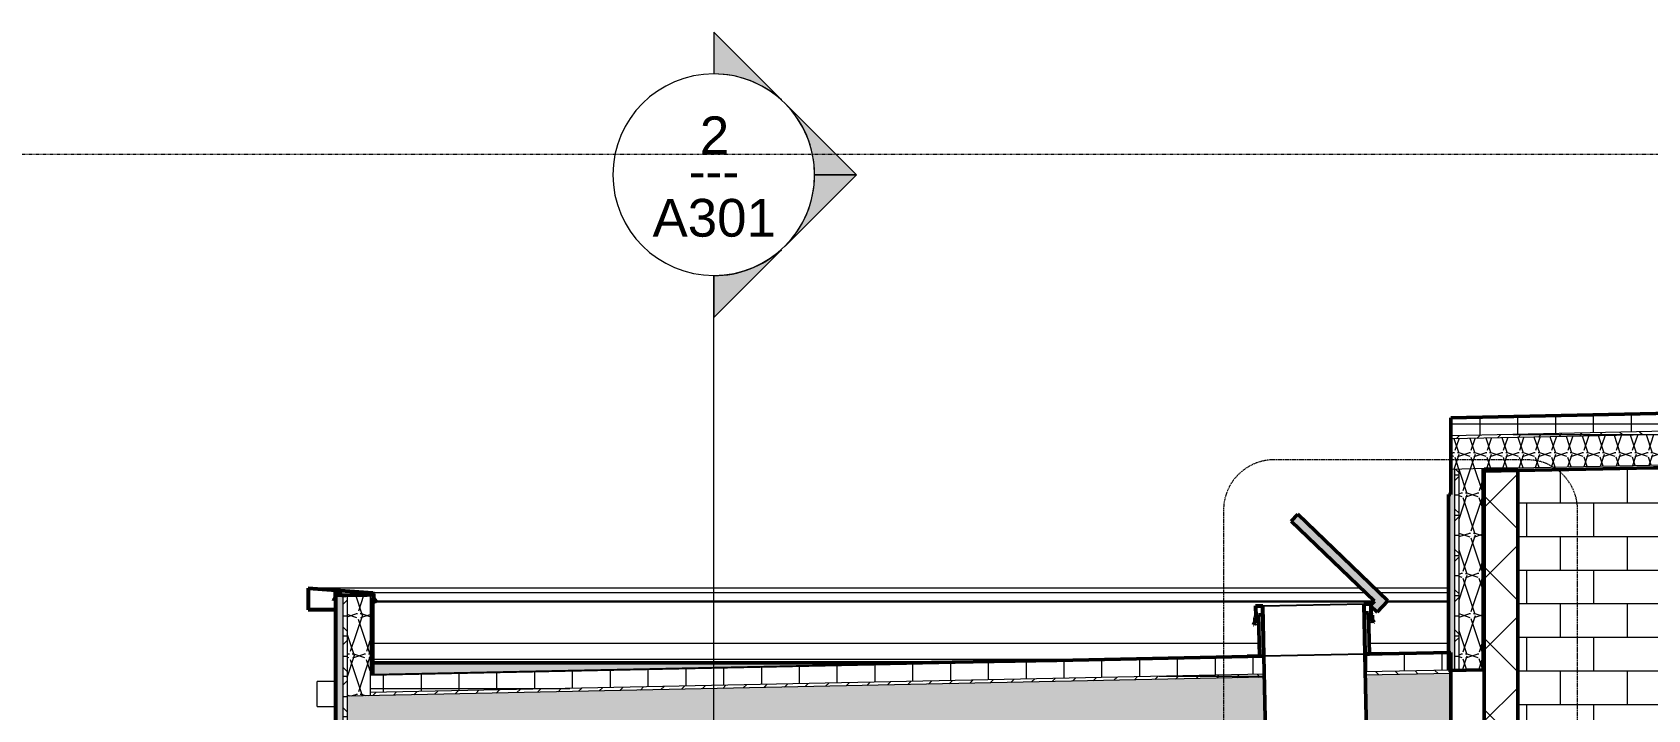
# Model space of a CAD drawing. Header units: inches. Extents: x 9661 to 15313, y -337 to 660.
# Drawn here: x 13187 to 13571.5, y 394.7 to 556.1 of the extents above; entities that cross this region are included whole.
import ezdxf

# ---------------------------------------------------------------- set-up
doc = ezdxf.new("R2010")
doc.units = ezdxf.units.IN
doc.header["$MEASUREMENT"] = 0
doc.linetypes.add('Aligning Line 1_8_', pattern=[0.25, 0.125, -0.125])
doc.linetypes.add('Dash Dot 3_16_', pattern=[0.3125, 0.1875, -0.0625, 0, -0.0625])
for name, color, linetype, lineweight in [('0-4', 130, 'Continuous', 5), ('A-ANNO-SYMB-1', 150, 'Dash Dot 3_16_', 9), ('A-GENM-1', 55, 'Continuous', 9), ('A-GENM-4', 5, 'Continuous', 50), ('A-GENM-7', 215, 'Continuous', 50), ('A-GENM-8', 71, 'Continuous', 50), ('A-ROOF', 132, 'Continuous', 13), ('A-ROOF-2', 132, 'Continuous', 50), ('A-ROOF-3', 135, 'Continuous', 13), ('A-ROOF-4', 8, 'Continuous', 5), ('A-ROOF-PATT-1', 132, 'Continuous', 9), ('A-WALL', 113, 'Continuous', 13), ('A-WALL-1', 10, 'Continuous', 13), ('A-WALL-2', 135, 'Continuous', 13), ('A-WALL-3', 251, 'Continuous', 5), ('A-WALL-4', 8, 'Continuous', 5), ('A-WALL-8', 113, 'Continuous', 50), ('A-WALL-9', 250, 'Continuous', 50), ('A-WALL-PATT-3', 45, 'Continuous', 9), ('A-WALL-PATT-4', 55, 'Continuous', 9), ('A-WALL-PATT-5', 111, 'Continuous', 9), ('G-ANNO-SYMB', 111, 'Aligning Line 1_8_', 9), ('G-ANNO-SYMB-1', 111, 'Continuous', 9), ('S-FNDN-4', 8, 'Continuous', 5), ('S-FNDN-5', 32, 'Continuous', 50), ('S-FNDN-7', 255, 'Continuous', 5)]:
    doc.layers.add(name, color=color, linetype=linetype, lineweight=lineweight)
doc.styles.add('Arial', font='arial.ttf', dxfattribs={"height": 9})
doc.styles.add('Century Gothic', font='ufonts.com_century-gothic.ttf', dxfattribs={"height": 9})
pattern_1 = [(0, (14107.5676, 138.832), (0, 4.798), []), (315, (14107.5676, 138.832), (4.798427, 0), [6.786, -6.786]), (45, (14107.5676, 138.832), (4.798427, 0), [6.786, -6.786])]
pattern_2 = [(161.57, (14108.0476, 139.312), (-3.8399538, -1.54e-05), [0, -27.322, 3.034, 0]), (18.43, (14107.0876, 139.312), (-3.8399538, 1.54e-05), [0, -27.322, 3.034, 0]), (108.43, (14108.0476, 139.312), (1.919622, -9.6005246), [9.106, -21.25]), (71.57, (14107.0876, 139.312), (1.919622, 9.6005246), [9.106, -21.25])]
pattern_3 = [(0, (14107.568, 138.832), (30.72, 7.68), [1.267, -21.773, 1.267, -21.773, -122.88]), (0, (14107.568, 138.832), (30.72, 7.68), [-46.08, 1.267, -44.813, 1.267, -21.773, -53.76]), (0, (14107.568, 138.832), (30.72, 7.68), [-115.2, 1.267, -14.093, 1.267, -37.133]), (120, (14119.088, 142.672), (-22.011075, 22.7643), [1.267, -21.773, 1.267, -21.773, -122.88]), (120, (14119.088, 142.672), (-22.011075, 22.7643), [-46.08, 1.267, -44.813, 1.267, -21.773, -53.76]), (120, (14119.088, 142.672), (-22.011075, 22.7643), [-115.2, 1.267, -14.093, 1.267, -37.133]), (240, (14122.928, 158.032), (-8.708925, -30.4443), [1.267, -21.773, 1.267, -21.773, -122.88]), (240, (14122.928, 158.032), (-8.708925, -30.4443), [-46.08, 1.267, -44.813, 1.267, -21.773, -53.76]), (240, (14122.928, 158.032), (-8.708925, -30.4443), [-115.2, 1.267, -14.093, 1.267, -37.133])]
pattern_4 = [(0, (14107.568, 138.832), (0, 9), []), (90, (14107.568, 138.832), (-9, 6e-16), [])]

# ---------------------------------------------------------------- blocks, each defined once
blk = doc.blocks.new('CTR - 1st Phase -Stairs _ Elevators_rvt-2-BUILDING SECTION - NORTH_SOUTH AT ELEVATOR AND COURTYARD - LOOKING EAST')
at = {"layer": 'A-WALL-PATT-3'}
h = blk.add_hatch(dxfattribs=at)
h.set_pattern_fill('FP_70', color=256, style=0, pattern_type=2)
h.set_pattern_definition([(45, (-3012.324, 138.832), (-8.48528, 8.48528), []), (135, (-3012.324, 138.832), (-8.48528, -8.48528), [])])
h.paths.add_polyline_path([(-3579.32, 376), (-3579.32, 452), (-3587.32, 452), (-3587.32, 376)], flags=0)
at = {"layer": 'A-WALL-PATT-4'}
h = blk.add_hatch(dxfattribs=at)
h.set_pattern_fill('FP_71', color=256, style=0, pattern_type=2)
h.set_pattern_definition([(0, (-3481.324, -188), (0, 8), []), (90, (-3481.324, -188), (-8, 8), [8, -8])])
h.paths.add_polyline_path([(-3579.32, -152), (-3579.32, -12.63), (-3583.32, -12.63), (-3583.32, -152)], flags=0)
h.paths.add_polyline_path([(-3571.32, -152), (-3549.06, -152), (-3549.06, -45.77), (-3552.22, -45.77), (-3552.22, -45.57), (-3553.1, -45.57), (-3553.1, -44), (-3552.22, -44), (-3552.22, -43.8), (-3549.26, -43.8), (-3549.26, -42.23), (-3549.07, -42.23), (-3549.06, -1.77), (-3552.22, -1.77), (-3552.22, -1.57), (-3553.1, -1.57), (-3553.1, 0), (-3552.22, 0), (-3552.22, 0.2), (-3549.26, 0.2), (-3549.26, 1.77), (-3549.07, 1.77), (-3549.06, 134.23), (-3552.22, 134.23), (-3552.22, 134.43), (-3553.1, 134.43), (-3553.1, 136), (-3552.22, 136), (-3552.22, 136.2), (-3549.26, 136.2), (-3549.26, 137.77), (-3549.07, 137.77), (-3549.06, 266.23), (-3552.22, 266.23), (-3552.22, 266.43), (-3553.1, 266.43), (-3553.1, 268), (-3552.22, 268), (-3552.22, 268.2), (-3549.26, 268.2), (-3549.26, 269.77), (-3549.07, 269.77), (-3549.06, 373.23), (-3552.22, 373.23), (-3552.22, 373.43), (-3553.1, 373.43), (-3553.1, 375), (-3552.22, 375), (-3552.22, 375.2), (-3549.26, 375.2), (-3549.26, 376.77), (-3549.07, 376.77), (-3549.06, 394), (-3546.62, 394), (-3546.62, 375), (-3517.45, 375), (-3517.45, 394), (-3512.45, 394), (-3512.45, 375), (-3501.82, 375), (-3501.82, 394), (-3499.38, 394), (-3499.38, 376.77), (-3499.19, 376.77), (-3499.19, 375.2), (-3496.23, 375.2), (-3496.23, 375), (-3495.35, 375), (-3495.35, 373.43), (-3496.23, 373.43), (-3496.23, 373.23), (-3499.38, 373.23), (-3499.38, 269.77), (-3499.19, 269.77), (-3499.19, 268.2), (-3496.23, 268.2), (-3496.23, 268), (-3495.35, 268), (-3495.35, 266.43), (-3496.23, 266.43), (-3496.23, 266.23), (-3499.38, 266.23), (-3499.38, 137.77), (-3499.19, 137.77), (-3499.19, 136.2), (-3496.23, 136.2), (-3496.23, 136), (-3495.35, 136), (-3495.35, 134.43), (-3496.23, 134.43), (-3496.23, 134.23), (-3499.38, 134.23), (-3499.38, 1.77), (-3499.19, 1.77), (-3499.19, 0.2), (-3496.23, 0.2), (-3496.23, 0), (-3495.35, 0), (-3495.35, -1.57), (-3496.23, -1.57), (-3496.23, -1.77), (-3499.38, -1.77), (-3499.38, -42.23), (-3499.19, -42.23), (-3499.19, -43.8), (-3496.23, -43.8), (-3496.23, -44), (-3495.35, -44), (-3495.35, -45.57), (-3496.23, -45.57), (-3496.23, -45.77), (-3499.38, -45.77), (-3499.38, -152), (-3487.73, -152), (-3487.73, -68), (-3487.32, -68), (-3487.32, -66.87), (-3486.28, -66.87), (-3486.28, -66), (-3485.32, -66), (-3485.32, -35.02), (-3486.97, -35.02), (-3486.97, -33.96), (-3485.32, -33.96), (-3485.32, -17.06), (-3486.97, -17.06), (-3486.97, -16), (-3485.32, -16), (-3485.32, 0), (-3487.73, 0), (-3487.73, 84), (-3487.32, 84), (-3487.32, 85.13), (-3486.28, 85.13), (-3486.28, 86), (-3485.32, 86), (-3485.32, 136), (-3487.73, 136), (-3487.73, 220), (-3487.32, 220), (-3487.32, 221.13), (-3486.28, 221.13), (-3486.28, 222), (-3485.32, 222), (-3485.32, 268), (-3487.73, 268), (-3487.73, 352), (-3487.32, 352), (-3487.32, 353.13), (-3486.28, 353.13), (-3486.28, 354), (-3485.32, 354), (-3485.32, 452), (-3564.82, 452), (-3579.32, 451.7), (-3579.32, 0), (-3571.32, 0), (-3571.32, -149.82)], flags=0)
h.paths.add_polyline_path([(-3546.62, -152), (-3546, -152), (-3546, -84.62), (-3546.31, -84.62), (-3546.31, -76.98), (-3533.72, -76.98), (-3533.72, -76.44), (-3517.45, -76.44), (-3517.45, -45.77), (-3546.62, -45.77), (-3546.62, -149)], flags=0)
h.paths.add_polyline_path([(-3544.5, -152), (-3543.13, -152), (-3543.13, -108.98), (-3525.65, -108.98), (-3525.65, -84.62), (-3544.5, -84.62), (-3544.5, -148.93)], flags=0)
h.paths.add_polyline_path([(-3503.94, -152), (-3503.94, -84.62), (-3512.45, -84.62), (-3512.45, -108.98), (-3505.3, -108.98), (-3505.3, -152)], flags=0)
h.paths.add_polyline_path([(-3502.44, -152), (-3501.82, -152), (-3501.82, -45.77), (-3512.45, -45.77), (-3512.45, -76.98), (-3502.13, -76.98), (-3502.13, -84.62), (-3502.44, -84.62), (-3502.44, -147.54)], flags=0)
h.paths.add_polyline_path([(-3517.45, -108.98), (-3517.45, -84.62), (-3522.78, -84.62), (-3522.78, -108.98)], flags=0)
h.paths.add_polyline_path([(-3501.82, -44), (-3501.82, -1.77), (-3512.45, -1.77), (-3512.45, -44), (-3502.23, -44)], flags=0)
h.paths.add_polyline_path([(-3546.62, -44), (-3517.45, -44), (-3517.45, -1.77), (-3546.62, -1.77), (-3546.62, -27.04)], flags=0)
h.paths.add_polyline_path([(-3502.23, 0), (-3501.82, 0), (-3501.82, 134.23), (-3512.45, 134.23), (-3512.45, 0)], flags=0)
h.paths.add_polyline_path([(-3517.45, 0), (-3517.45, 134.23), (-3546.62, 134.23), (-3546.62, 0), (-3535.75, 0)], flags=0)
h.paths.add_polyline_path([(-3517.45, 136), (-3517.45, 266.23), (-3546.62, 266.23), (-3546.62, 136), (-3535.75, 136)], flags=0)
h.paths.add_polyline_path([(-3501.82, 136), (-3501.82, 266.23), (-3512.45, 266.23), (-3512.45, 136)], flags=0)
h.paths.add_polyline_path([(-3512.45, 268), (-3501.82, 268), (-3501.82, 373.23), (-3512.45, 373.23), (-3512.45, 343.62)], flags=0)
h.paths.add_polyline_path([(-3536.29, 268), (-3517.45, 268), (-3517.45, 373.23), (-3546.62, 373.23), (-3546.62, 268), (-3537.98, 268)], flags=0)
h.paths.add_polyline_path([(-3527.22, 422), (-3527.22, 422.37), (-3524.41, 422.37), (-3524.41, 426.37), (-3527.22, 426.37), (-3527.22, 426.75), (-3521.22, 426.75), (-3521.22, 426.37), (-3524.03, 426.37), (-3524.03, 422.37), (-3521.22, 422.37), (-3521.22, 422), (-3523.18, 422)], flags=0)
at = {"layer": 'A-WALL-2'}
blk.add_line((-3485.32, 452), (-3564.82, 452), dxfattribs=at)
at = {"layer": 'A-WALL-9'}
for p, q in [((-3587.32, 376), (-3587.32, 452)), ((-3587.32, 452), (-3579.32, 452)), ((-3579.32, 452), (-3579.32, 376))]:
    blk.add_line(p, q, dxfattribs=at)
blk = doc.blocks.new('Basic Wall _ EXT - FIBER CEMENT - SMALL - ___-2145929-BUILDING SECTION - NORTH_SOUTH AT ELEVATOR AND COURTYARD - LOOKING EAST')
at = {"layer": 'A-WALL-2'}
for p, q in [((-3616.6, 423.66), (-3867.29, 423.66)), ((-3860.41, 423.11), (-3860.56, 423.11)), ((-3595.82, 423.66), (-3613.35, 423.66)), ((-3860.73, 420.79), (-3861.19, 420.79)), ((-3859.34, 422.04), (-3859.28, 422)), ((-3853.2, 422.04), (-3858.3, 422.04)), ((-3851.97, 422.37), (-3853.4, 422.37)), ((-3852.33, 422.23), (-3851.71, 422.23)), ((-3851.71, 422.16), (-3852.33, 422.16)), ((-3851.71, 422.08), (-3852.02, 422.08)), ((-3851.89, 422.04), (-3852.02, 422.04)), ((-3851.71, 422.24), (-3851.93, 422.24)), ((-3851.65, 422.47), (-3851.92, 422.47)), ((-3615.49, 422.6), (-3851.85, 422.6)), ((-3851.69, 422.52), (-3851.85, 422.52)), ((-3851.7, 422.27), (-3851.85, 422.27)), ((-3851.44, 420.64), (-3851.78, 420.64)), ((-3851.47, 420.5), (-3851.51, 420.51)), ((-3851.44, 420.42), (-3613.62, 420.42)), ((-3851.23, 420.59), (-3851.42, 420.59)), ((-3851.24, 420.63), (-3851.35, 420.63)), ((-3613.47, 420.57), (-3851.11, 420.57)), ((-3595.82, 422.6), (-3612.24, 422.6)), ((-3610.5, 420.42), (-3595.82, 420.42)), ((-3595.82, 420.57), (-3610.35, 420.57))]:
    blk.add_line(p, q, dxfattribs=at)
at = {"layer": 'A-WALL-2', "flags": 128}
for points in [[(-3860.39, 423.05), (-3860.45, 423.09), (-3860.51, 423.11), (-3860.57, 423.11), (-3860.63, 423.1), (-3860.69, 423.07), (-3860.74, 423.03), (-3860.77, 422.98), (-3860.8, 422.92), (-3860.81, 422.86)], [(-3860.73, 422.86), (-3860.72, 422.9), (-3860.71, 422.95), (-3860.68, 422.98), (-3860.65, 423.01), (-3860.61, 423.03), (-3860.56, 423.03), (-3860.52, 423.03), (-3860.48, 423.02), (-3860.44, 422.99)], [(-3860.81, 421.63), (-3860.81, 421.58), (-3860.82, 421.54), (-3860.84, 421.5)], [(-3860.78, 421.45), (-3860.75, 421.51), (-3860.73, 421.57), (-3860.73, 421.63)], [(-3859.13, 422.04), (-3859.18, 422.05), (-3859.24, 422.07), (-3859.29, 422.1)], [(-3851.77, 421.83), (-3851.78, 421.89), (-3851.81, 421.95), (-3851.85, 422.01), (-3851.9, 422.05), (-3851.96, 422.07), (-3852.02, 422.08)], [(-3851.63, 422.35), (-3851.63, 422.41), (-3851.66, 422.47), (-3851.69, 422.52), (-3851.73, 422.56), (-3851.79, 422.59), (-3851.85, 422.6)], [(-3851.85, 422.52), (-3851.81, 422.51), (-3851.78, 422.49), (-3851.75, 422.47), (-3851.72, 422.43), (-3851.71, 422.4), (-3851.71, 422.35)], [(-3851.85, 421.33), (-3851.83, 421.28), (-3851.8, 421.22)], [(-3851.74, 421.26), (-3851.76, 421.3), (-3851.77, 421.35), (-3851.77, 421.39)], [(-3851.71, 421.44), (-3851.7, 421.38), (-3851.68, 421.32), (-3851.65, 421.26)], [(-3851.59, 421.3), (-3851.61, 421.35), (-3851.62, 421.39), (-3851.63, 421.44)], [(-3851.55, 420.44), (-3851.49, 420.42), (-3851.42, 420.42), (-3851.36, 420.43), (-3851.3, 420.45)], [(-3851.35, 420.52), (-3851.39, 420.5), (-3851.43, 420.49), (-3851.44, 420.49)]]:
    blk.add_lwpolyline(points, dxfattribs=at)
blk = doc.blocks.new('Basic Wall _ EXT - FIBER CEMENT - SMALL - ___-2145935-BUILDING SECTION - NORTH_SOUTH AT ELEVATOR AND COURTYARD - LOOKING EAST')
at = {"layer": 'A-WALL-1'}
h = blk.add_hatch(color=256, dxfattribs=at)
h.paths.add_polyline_path([(-3860.73, 418.54), (-3860.74, 418.62), (-3867.21, 418.62), (-3867.21, 423.58), (-3851.85, 422.52), (-3851.85, 422.6), (-3867.29, 423.66), (-3867.29, 418.54), (-3860.76, 418.54)], flags=0)
h.paths.add_polyline_path([(-3851.55, 420.44), (-3851.55, 420.53), (-3851.78, 420.64), (-3851.78, 420.56), (-3851.59, 420.46)], flags=0)
h.paths.add_polyline_path([(-3851.3, 420.45), (-3851.13, 420.59), (-3851.62, 421.28), (-3851.65, 421.26), (-3851.23, 420.59), (-3851.33, 420.49)], flags=0)
h.paths.add_polyline_path([(-3851.42, 420.59), (-3851.36, 420.64), (-3851.77, 421.24), (-3851.78, 421.19), (-3851.42, 420.6)], flags=0)
h.paths.add_polyline_path([(-3861.19, 420.79), (-3860.78, 421.45), (-3860.84, 421.5), (-3861.25, 420.84)], flags=0)
h.paths.add_polyline_path([(-3851.85, 421.39), (-3851.77, 421.39), (-3851.81, 421.83), (-3851.85, 421.81)], flags=0)
h.paths.add_polyline_path([(-3851.63, 421.44), (-3851.66, 422.35), (-3851.71, 422.35), (-3851.71, 421.44)], flags=0)
h.paths.add_polyline_path([(-3860.73, 421.63), (-3860.73, 421.63), (-3860.73, 422.86), (-3860.81, 422.86), (-3860.78, 421.63), (-3860.75, 421.63)], flags=0)
h.paths.add_polyline_path([(-3852.47, 422), (-3852.02, 422.04), (-3852.02, 422.08), (-3853.2, 422.04), (-3853.2, 422)], flags=0)
h.paths.add_polyline_path([(-3859.34, 422.04), (-3859.29, 422.1), (-3860.42, 423.03), (-3860.43, 422.98), (-3859.37, 422.07)], flags=0)
h.paths.add_polyline_path([(-3852.47, 422.16), (-3852.33, 422.16), (-3852.33, 422.23), (-3853.4, 422.23), (-3853.4, 422.37), (-3851.97, 422.37), (-3851.92, 422.25), (-3851.85, 422.27), (-3851.92, 422.47), (-3853.48, 422.44), (-3853.48, 422.16), (-3853.4, 422.16)], flags=0)
at = {"layer": 'A-WALL-2'}
for p, q in [((-3860.73, 421.63), (-3860.73, 422)), ((-3853.2, 422), (-3852.47, 422)), ((-3852.47, 422), (-3852.02, 422)), ((-3851.85, 421.83), (-3851.85, 421.39)), ((-3860.73, 418.54), (-3860.73, 418.62))]:
    blk.add_line(p, q, dxfattribs=at)
at = {"layer": 'A-WALL-8'}
for p, q in [((-3851.85, 422.6), (-3867.29, 423.66)), ((-3867.29, 423.66), (-3867.29, 418.54)), ((-3867.21, 423.58), (-3851.85, 422.52)), ((-3867.21, 423.58), (-3867.21, 418.62)), ((-3860.44, 422.99), (-3859.34, 422.04)), ((-3859.29, 422.1), (-3860.39, 423.05)), ((-3860.84, 421.5), (-3861.25, 420.84)), ((-3861.25, 420.84), (-3861.19, 420.79)), ((-3861.19, 420.79), (-3860.78, 421.45)), ((-3860.81, 422.86), (-3860.81, 421.63)), ((-3860.73, 422), (-3860.73, 422.86)), ((-3859.13, 422.04), (-3858.3, 422.04)), ((-3859.13, 421.96), (-3858.3, 421.96)), ((-3858.3, 421.96), (-3858.3, 422.04)), ((-3851.92, 422.47), (-3853.48, 422.44)), ((-3853.48, 422.44), (-3853.48, 422.16)), ((-3853.48, 422.16), (-3852.33, 422.16)), ((-3853.4, 422.37), (-3851.97, 422.39)), ((-3853.4, 422.23), (-3853.4, 422.37)), ((-3852.33, 422.23), (-3853.4, 422.23)), ((-3852.02, 422.08), (-3853.2, 422.08)), ((-3853.2, 422), (-3853.2, 422.08)), ((-3852.33, 422.23), (-3852.33, 422.16)), ((-3851.97, 422.39), (-3851.93, 422.24)), ((-3851.93, 422.24), (-3851.85, 422.27)), ((-3851.85, 422.27), (-3851.92, 422.47)), ((-3851.78, 420.64), (-3851.82, 420.57)), ((-3851.55, 420.44), (-3851.82, 420.57)), ((-3851.8, 421.22), (-3851.42, 420.59)), ((-3851.51, 420.51), (-3851.78, 420.64)), ((-3851.77, 421.39), (-3851.77, 421.83)), ((-3851.35, 420.63), (-3851.74, 421.26)), ((-3851.71, 422.35), (-3851.71, 421.44)), ((-3851.65, 421.26), (-3851.22, 420.6)), ((-3851.63, 421.44), (-3851.63, 422.35)), ((-3851.11, 420.57), (-3851.59, 421.3)), ((-3851.42, 420.59), (-3851.35, 420.63)), ((-3851.22, 420.6), (-3851.35, 420.52)), ((-3851.3, 420.45), (-3851.11, 420.57)), ((-3867.29, 418.54), (-3860.73, 418.54)), ((-3860.73, 418.62), (-3867.21, 418.62))]:
    blk.add_line(p, q, dxfattribs=at)
for centre, radius, start, end in [((-3860.56, 422.86), 0.25, 49.2771, 180), ((-3860.56, 422.86), 0.171, 49.2771, 180), ((-3861.06, 421.63), 0.25, 328.2381, 0), ((-3861.06, 421.63), 0.329, 328.2381, 0), ((-3859.13, 422.29), 0.329, 229.2771, 270), ((-3859.13, 422.29), 0.25, 229.2771, 270), ((-3852.02, 421.83), 0.25, 0, 90), ((-3852.02, 421.83), 0.171, 0, 90), ((-3851.88, 422.35), 0.25, 0, 83.0705), ((-3851.88, 422.35), 0.171, 0, 82.4457), ((-3851.52, 421.39), 0.329, 180, 211.4324), ((-3851.52, 421.39), 0.25, 180, 211.4324), ((-3851.38, 421.44), 0.329, 180, 212.826), ((-3851.38, 421.44), 0.25, 180, 212.826), ((-3851.44, 420.67), 0.25, 244.1745, 302.0105), ((-3851.44, 420.67), 0.171, 244.1745, 302.0105)]:
    blk.add_arc(centre, radius, start, end, dxfattribs=at)
blk = doc.blocks.new('Family1 - SCUPPER-2154893-BUILDING SECTION - NORTH_SOUTH AT ELEVATOR AND COURTYARD - LOOKING EAST')
at = {"layer": 'A-GENM-1'}
for p, q in [((-3865.1, 395.5), (-3865.1, 401.5)), ((-3860.72, 401.5), (-3865.1, 401.5)), ((-3865.1, 395.5), (-3860.72, 395.5))]:
    blk.add_line(p, q, dxfattribs=at)
blk = doc.blocks.new('Hatch-Precision_Ladders-Roof_Hatch - 2_0_x2_0_-2210683-BUILDING SECTION - NORTH_SOUTH AT ELEVATOR AND COURTYARD - LOOKING EAST')
at = {"layer": 'A-GENM-7'}
blk.add_hatch(color=256, dxfattribs=at).paths.add_polyline_path([(-3612.84, 417.98), (-3610.24, 420.68), (-3631.71, 441.28), (-3633.26, 439.66), (-3613.42, 420.62), (-3614.46, 419.53), (-3612.99, 418.12)], flags=0)
h = blk.add_hatch(color=256, dxfattribs=at)
h.paths.add_polyline_path([(-3642.19, 414.94), (-3641.86, 415.69), (-3641.84, 416.67), (-3641.62, 416.94), (-3641.67, 419.36), (-3640.11, 419.39), (-3640.11, 419.49), (-3641.76, 419.45), (-3641.75, 416.9), (-3641.97, 416.63), (-3641.96, 415.67), (-3642.28, 414.98)], flags=0)
h.paths.add_polyline_path([(-3613.66, 415.53), (-3613.57, 415.57), (-3613.93, 416.27), (-3613.95, 417.24), (-3614.22, 417.5), (-3614.26, 419.34), (-3614.35, 419.43), (-3614.31, 417.46), (-3614.05, 417.2), (-3614.03, 416.25)], flags=0)
h.paths.add_polyline_path([(-3614.36, 419.64), (-3614.26, 419.74), (-3614.31, 420.02), (-3615.93, 419.98), (-3615.92, 419.89), (-3614.36, 419.92)], flags=0)
h = blk.add_hatch(color=256, dxfattribs=at)
h.paths.add_polyline_path([(-3639.85, 407.49), (-3639.77, 407.49), (-3640.02, 419.49), (-3640.11, 419.49), (-3639.85, 407.49)], flags=0)
h.paths.add_polyline_path([(-3615.77, 407.98), (-3615.7, 408.01), (-3615.93, 419.98), (-3616.02, 419.98), (-3615.77, 407.99)], flags=0)
h = blk.add_hatch(color=256, dxfattribs=at)
h.paths.add_polyline_path([(-3643.77, 407.41), (-3640.86, 407.49), (-3640.86, 407.56), (-3643.77, 407.47)], flags=0)
h.paths.add_polyline_path([(-3614.68, 408.01), (-3611.77, 408.08), (-3611.78, 408.16), (-3614.68, 408.08)], flags=0)
at = {"layer": 'A-GENM-8'}
h = blk.add_hatch(color=256, dxfattribs=at)
h.paths.add_polyline_path([(-3640.86, 407.47), (-3639.85, 407.49), (-3640.05, 417.33), (-3641.06, 417.31), (-3640.86, 407.49)], flags=0)
h.paths.add_polyline_path([(-3615.7, 407.99), (-3614.68, 408.01), (-3614.88, 417.85), (-3615.9, 417.82), (-3615.7, 408.01)], flags=0)
at = {"layer": 'A-GENM-1'}
for p, q in [((-3616.02, 419.98), (-3640.02, 419.49)), ((-3640.02, 419.49), (-3616.02, 419.98)), ((-3640.01, 419.39), (-3616.02, 419.89)), ((-3641.05, 416.65), (-3641.87, 416.63)), ((-3641.03, 415.69), (-3641.85, 415.67)), ((-3641.06, 416.91), (-3641.62, 416.9)), ((-3614.31, 417.46), (-3614.87, 417.45)), ((-3614.05, 417.2), (-3614.87, 417.19)), ((-3614.03, 416.25), (-3614.85, 416.23)), ((-3613.66, 415.53), (-3614.83, 415.51)), ((-3641.02, 414.97), (-3642.19, 414.94)), ((-3615.78, 408.08), (-3639.77, 407.58)), ((-3639.77, 407.49), (-3615.77, 407.98)), ((-3615.77, 407.98), (-3639.77, 407.49))]:
    blk.add_line(p, q, dxfattribs=at)
at = {"layer": 'A-GENM-4'}
for p, q in [((-3631.71, 441.28), (-3633.26, 439.66)), ((-3633.26, 439.66), (-3613.42, 420.62)), ((-3631.71, 441.28), (-3610.24, 420.68)), ((-3641.76, 419.45), (-3640.02, 419.49)), ((-3641.76, 419.45), (-3641.71, 416.94)), ((-3640.01, 419.39), (-3641.67, 419.36)), ((-3641.62, 416.9), (-3641.67, 419.36)), ((-3640.02, 419.49), (-3640.11, 419.49)), ((-3640.11, 419.49), (-3639.86, 407.49)), ((-3640.01, 419.39), (-3640.02, 419.49)), ((-3640.02, 419.49), (-3639.77, 407.49)), ((-3614.27, 420.02), (-3616.02, 419.98)), ((-3616.02, 419.89), (-3616.02, 419.98)), ((-3616.02, 419.98), (-3615.93, 419.98)), ((-3616.02, 419.98), (-3615.77, 407.98)), ((-3616.02, 419.89), (-3614.36, 419.92)), ((-3615.93, 419.98), (-3615.68, 407.99)), ((-3613.42, 420.62), (-3614.46, 419.53)), ((-3614.46, 419.53), (-3612.84, 417.98)), ((-3614.31, 417.46), (-3614.36, 419.92)), ((-3614.27, 420.02), (-3614.22, 417.5)), ((-3610.24, 420.68), (-3612.84, 417.98)), ((-3641.95, 415.69), (-3642.28, 414.98)), ((-3642.19, 414.94), (-3641.85, 415.67)), ((-3641.71, 416.94), (-3641.97, 416.67)), ((-3641.97, 416.67), (-3641.95, 415.69)), ((-3641.87, 416.63), (-3641.62, 416.9)), ((-3641.85, 415.67), (-3641.87, 416.63)), ((-3640.05, 417.33), (-3641.06, 417.31)), ((-3641.06, 417.31), (-3640.86, 407.47)), ((-3640.05, 417.33), (-3639.85, 407.49)), ((-3615.9, 417.82), (-3614.88, 417.85)), ((-3615.9, 417.82), (-3615.7, 407.99)), ((-3614.88, 417.85), (-3614.68, 408.01)), ((-3614.05, 417.2), (-3614.31, 417.46)), ((-3614.22, 417.5), (-3613.95, 417.24)), ((-3614.03, 416.25), (-3614.05, 417.2)), ((-3613.66, 415.53), (-3614.03, 416.25)), ((-3613.95, 417.24), (-3613.93, 416.27)), ((-3613.93, 416.27), (-3613.57, 415.57)), ((-3613.57, 415.57), (-3613.66, 415.53)), ((-3642.28, 414.98), (-3642.19, 414.94)), ((-3639.77, 407.58), (-3643.77, 407.5)), ((-3639.77, 407.58), (-3639.77, 407.49)), ((-3615.78, 408.08), (-3611.78, 408.16)), ((-3615.78, 408.08), (-3615.77, 407.98)), ((-3615.77, 407.98), (-3611.77, 408.07)), ((-3615.77, 407.98), (-3615.68, 407.99)), ((-3615.7, 407.99), (-3614.68, 408.01)), ((-3611.78, 408.16), (-3611.77, 408.07)), ((-3643.77, 407.5), (-3643.77, 407.41)), ((-3639.77, 407.49), (-3643.77, 407.41)), ((-3639.85, 407.49), (-3640.86, 407.47)), ((-3639.77, 407.49), (-3639.86, 407.49))]:
    blk.add_line(p, q, dxfattribs=at)
blk = doc.blocks.new('Section - Section Head - Filled-22785-BUILDING SECTION - NORTH_SOUTH AT ELEVATOR AND COURTYARD - LOOKING EAST')
at = {"layer": 'G-ANNO-SYMB-1'}
h = blk.add_hatch(color=256, dxfattribs=at)
edge = h.paths.add_edge_path(flags=0)
edge.add_line((-2563.93, -189.24), (-2547.82, -173.14))
edge.add_line((-2547.82, -173.14), (-2547.82, -183.05))
edge.add_arc((-2547.82, -207.08), 24.03, 90, 132.0784)
h = blk.add_hatch(color=256, dxfattribs=at)
edge = h.paths.add_edge_path(flags=0)
edge.add_arc((-2547.82, -207.08), 24, 135, 180)
edge.add_line((-2571.82, -207.08), (-2581.76, -207.08))
edge.add_line((-2581.76, -207.08), (-2564.79, -190.11))
h = blk.add_hatch(color=256, dxfattribs=at)
edge = h.paths.add_edge_path(flags=0)
edge.add_line((-2564.79, -224.05), (-2581.76, -207.08))
edge.add_line((-2581.76, -207.08), (-2571.82, -207.08))
edge.add_arc((-2547.82, -207.08), 24, 180, 225)
h = blk.add_hatch(color=256, dxfattribs=at)
edge = h.paths.add_edge_path(flags=0)
edge.add_arc((-2547.82, -207.08), 24.03, 227.9216, 270)
edge.add_line((-2547.82, -231.11), (-2547.82, -241.02))
edge.add_line((-2547.82, -241.02), (-2563.93, -224.92))
for p, q in [((-2547.82, -173.14), (-2563.93, -189.24)), ((-2547.82, -183.05), (-2547.82, -173.14)), ((-2564.79, -190.11), (-2581.76, -207.08)), ((-2571.82, -207.08), (-2581.76, -207.08)), ((-2581.76, -207.08), (-2564.79, -224.05)), ((-2581.76, -207.08), (-2571.82, -207.08)), ((-2563.93, -224.92), (-2547.82, -241.02)), ((-2547.82, -241.02), (-2547.82, -231.11))]:
    blk.add_line(p, q, dxfattribs=at)
for centre, radius, start, end in [((-2547.82, -207.11), 24, 90, 270), ((-2547.82, -207.08), 24.03, 90, 132.0784), ((-2547.82, -207.11), 24, 270, 90), ((-2547.82, -207.08), 24, 135, 180), ((-2547.82, -207.08), 24, 180, 225), ((-2547.82, -207.08), 24.03, 227.9216, 270)]:
    blk.add_arc(centre, radius, start, end, dxfattribs=at)

msp = doc.modelspace()

# ---------------------------------------------------------------- hatches: boundary and pattern name
at = {"layer": 'A-ROOF-4'}
for points in [[(13524.57, 463.99), (13651.07, 466.63), (13651.07, 466.88), (13524.57, 464.24)], [(13268.04, 403.13), (13430.86, 406.48), (13396, 405.9), (13268.04, 405.9), (13268.04, 403.24)]]:
    msp.add_hatch(color=256, dxfattribs=at).paths.add_polyline_path(points, flags=0)
h = msp.add_hatch(color=256, dxfattribs=at)
h.paths.add_polyline_path([(13268.04, 402.88), (13480.13, 407.24), (13480.12, 407.49), (13268.04, 403.13)], flags=0)
h.paths.add_polyline_path([(13504.12, 407.73), (13524.07, 408.15), (13524.07, 408.39), (13504.12, 407.98)], flags=0)
at = {"layer": 'A-ROOF-PATT-1'}
h = msp.add_hatch(dxfattribs=at)
h.set_pattern_fill('FP_55', color=256, style=0, pattern_type=2)
h.set_pattern_definition(pattern_4)
h.paths.add_polyline_path([(13524.57, 459.99), (13651.07, 462.63), (13651.07, 466.63), (13524.57, 463.99), (13524.57, 461.88)], flags=0)
h = msp.add_hatch(dxfattribs=at)
h.set_pattern_fill('FP_42', color=256, style=0, pattern_type=2)
h.set_pattern_definition(pattern_1)
h.paths.add_polyline_path([(13524.57, 459.24), (13651.07, 461.88), (13651.07, 462.63), (13524.57, 459.99)], flags=0)
h = msp.add_hatch(dxfattribs=at)
h.set_pattern_fill('FP_43', color=256, style=0, pattern_type=2)
h.set_pattern_definition(pattern_2)
h.paths.add_polyline_path([(13524.57, 451.99), (13651.07, 454.63), (13651.07, 461.88), (13524.57, 459.24), (13524.57, 452)], flags=0)
h = msp.add_hatch(dxfattribs=at)
h.set_pattern_fill('FP_39', color=256, style=0, pattern_type=2)
h.set_pattern_definition(pattern_3)
h.paths.add_polyline_path([(13540.57, 451.7), (13642.57, 453.82), (13642.57, 454.45), (13532.57, 452.16), (13532.57, 452), (13540.57, 452)], flags=0)
h = msp.add_hatch(dxfattribs=at)
h.set_pattern_fill('FP_55', color=256, style=0, pattern_type=2)
h.set_pattern_definition(pattern_4)
h.paths.add_polyline_path([(13267.42, 398.86), (13480.21, 403.24), (13480.13, 407.24), (13267.42, 402.86), (13267.42, 400.93)], flags=0)
h.paths.add_polyline_path([(13504.21, 403.74), (13524.57, 404.15), (13524.57, 408.15), (13504.12, 407.73), (13504.2, 404.15)], flags=0)
h = msp.add_hatch(dxfattribs=at)
h.set_pattern_fill('FP_42', color=256, style=0, pattern_type=2)
h.set_pattern_definition(pattern_1)
h.paths.add_polyline_path([(13267.42, 398.11), (13480.23, 402.49), (13480.21, 403.24), (13267.42, 398.86)], flags=0)
h.paths.add_polyline_path([(13504.22, 402.99), (13524.57, 403.4), (13524.57, 404.11), (13524.07, 404.1), (13524.07, 404.14), (13504.21, 403.74), (13504.21, 403.4)], flags=0)
h = msp.add_hatch(dxfattribs=at)
h.set_pattern_fill('FP_43', color=256, style=0, pattern_type=2)
h.set_pattern_definition(pattern_2)
h.paths.add_polyline_path([(13504.83, 374), (13524.57, 374), (13524.57, 403.4), (13504.22, 402.99), (13504.82, 374)], flags=0)
h.paths.add_polyline_path([(13267.42, 374), (13480.81, 374), (13480.23, 402.49), (13261.92, 398), (13261.92, 374)], flags=0)
at = {"layer": 'A-WALL-3'}
msp.add_hatch(color=256, dxfattribs=at).paths.add_polyline_path([(13259.42, 350.5), (13259.42, 422), (13259.17, 422), (13259.17, 350.5)], flags=0)
at = {"layer": 'A-WALL-4'}
msp.add_hatch(color=256, dxfattribs=at).paths.add_polyline_path([(13259.42, 350.5), (13260.92, 350.5), (13260.92, 422), (13259.42, 422), (13259.42, 355.08)], flags=0)
at = {"layer": 'A-WALL-PATT-5'}
h = msp.add_hatch(dxfattribs=at)
h.set_pattern_fill('FP_42', color=256, style=0, pattern_type=2)
h.set_pattern_definition(pattern_1)
h.paths.add_polyline_path([(13525.57, 404.13), (13526.57, 404.15), (13526.57, 452.03), (13525.57, 451.99), (13525.57, 404.15)], flags=0)
h = msp.add_hatch(dxfattribs=at)
h.set_pattern_fill('FP_43', color=256, style=0, pattern_type=2)
h.set_pattern_definition(pattern_2)
h.paths.add_polyline_path([(13526.57, 404.15), (13532.07, 404.26), (13532.07, 452.15), (13526.57, 452), (13526.57, 404.26)], flags=0)
h = msp.add_hatch(dxfattribs=at)
h.set_pattern_fill('FP_42', color=256, style=0, pattern_type=2)
h.set_pattern_definition(pattern_1)
h.paths.add_polyline_path([(13261.92, 350.5), (13261.92, 422), (13260.92, 422), (13260.92, 350.5), (13261.53, 350.5)], flags=0)
h = msp.add_hatch(dxfattribs=at)
h.set_pattern_fill('FP_43', color=256, style=0, pattern_type=2)
h.set_pattern_definition(pattern_2)
h.paths.add_polyline_path([(13267.42, 350.5), (13267.42, 374), (13261.92, 374), (13261.92, 350.5), (13265.72, 350.5)], flags=0)
h.paths.add_polyline_path([(13261.92, 398), (13267.42, 398.11), (13267.42, 422), (13261.92, 422), (13261.92, 398.11)], flags=0)
h = msp.add_hatch(dxfattribs=at)
h.set_pattern_fill('FP_39', color=256, style=0, pattern_type=2)
h.set_pattern_definition(pattern_3)
h.paths.add_polyline_path([(13268.04, 350.5), (13268.04, 374), (13267.42, 374), (13267.42, 350.5)], flags=0)
h.paths.add_polyline_path([(13267.42, 402.86), (13268.04, 402.88), (13268.04, 422), (13267.42, 421.96), (13267.42, 402.88)], flags=0)
at = {"layer": 'S-FNDN-4'}
msp.add_hatch(color=256, dxfattribs=at).paths.add_polyline_path([(13532.07, 404.26), (13532.57, 404.27), (13532.57, 452.16), (13532.07, 452.15), (13532.07, 408.56)], flags=0)
at = {"layer": 'S-FNDN-7'}
msp.add_hatch(color=256, dxfattribs=at).paths.add_polyline_path([(13524.07, 404.1), (13525.57, 404.15), (13525.57, 452.01), (13524.57, 451.99), (13524.57, 446), (13524.07, 446), (13524.07, 408.14), (13524.57, 408.15), (13524.57, 404.15), (13524.07, 404.14)], flags=0)

# ---------------------------------------------------------------- linework, layer by layer
at = {"layer": 'A-ANNO-SYMB-1'}
for p, q in [((13542.78, 454.26), (13482.5, 454.26)), ((13470.5, 442.26), (13470.5, -195.51)), ((13554.78, -195.51), (13554.78, 442.26))]:
    msp.add_line(p, q, dxfattribs=at)
for centre, start, end in [((13482.5, 442.26), 90, 180), ((13542.78, 442.26), 0, 90)]:
    msp.add_arc(centre, 12, start, end, dxfattribs=at)
at = {"layer": 'A-ROOF'}
for p, q in [((13651.07, 466.63), (13524.57, 463.99)), ((13651.07, 462.63), (13524.57, 459.99)), ((13651.07, 461.88), (13524.57, 459.24)), ((13532.57, 452.16), (13642.57, 454.45)), ((13524.57, 408.15), (13504.12, 407.73)), ((13480.13, 407.24), (13267.42, 402.86)), ((13268.04, 406.76), (13444.78, 406.76)), ((13524.57, 404.15), (13504.21, 403.74)), ((13480.23, 402.49), (13261.92, 398)), ((13480.21, 403.24), (13267.42, 398.86)), ((13267.42, 402.86), (13267.42, 398.11)), ((13524.57, 403.4), (13504.22, 402.99))]:
    msp.add_line(p, q, dxfattribs=at)
at = {"layer": 'A-ROOF-2'}
for p, q in [((13524.57, 464.24), (13651.07, 466.88)), ((13524.57, 451.36), (13524.57, 464.24)), ((13532.57, 451.53), (13642.57, 453.82)), ((13524.57, 408.4), (13504.12, 407.98)), ((13504.83, 373.37), (13504.12, 407.98)), ((13524.57, 373.37), (13524.57, 408.4)), ((13268.04, 403.13), (13268.04, 405.9)), ((13268.04, 405.9), (13396, 405.9)), ((13396, 405.9), (13430.86, 406.48)), ((13430.86, 406.48), (13480.12, 407.49)), ((13480.83, 373.37), (13480.12, 407.49))]:
    msp.add_line(p, q, dxfattribs=at)
at = {"layer": 'A-ROOF-3'}
for p, q in [((13268.04, 410.58), (13478.97, 410.58)), ((13480.12, 407.49), (13504.12, 407.98)), ((13505.16, 410.58), (13524.07, 410.58)), ((13430.86, 406.48), (13268.04, 403.13))]:
    msp.add_line(p, q, dxfattribs=at)
at = {"layer": 'A-WALL'}
for p, q in [((13532.57, 452.16), (13524.57, 451.99)), ((13525.57, 404.13), (13525.57, 452.01)), ((13526.57, 404.15), (13526.57, 452.03)), ((13532.07, 404.26), (13532.07, 452.15)), ((13532.57, 452.16), (13532.57, 451.53)), ((13259.42, 422), (13259.42, 229.75)), ((13260.92, 422), (13260.92, 229.75)), ((13261.92, 422), (13261.92, 403)), ((13267.42, 422), (13267.42, 402.86)), ((13261.92, 403), (13261.92, 229.75)), ((13268.04, 402.88), (13268.04, 403.13))]:
    msp.add_line(p, q, dxfattribs=at)
at = {"layer": 'A-WALL-2'}
for p, q in [((13259.17, 422), (13259.17, 421.63)), ((13267.87, 422), (13266.7, 422)), ((13268.04, 421.39), (13268.04, 421.83)), ((13259.17, 418.62), (13259.17, 418.54))]:
    msp.add_line(p, q, dxfattribs=at)
at = {"layer": 'A-WALL-8'}
for p, q in [((13266.7, 422), (13259.17, 422)), ((13259.17, 421.63), (13259.17, 418.62)), ((13268.04, 422), (13267.87, 422)), ((13268.04, 421.83), (13268.04, 422)), ((13268.04, 405.9), (13268.04, 421.39)), ((13259.17, 229.75), (13259.17, 418.54))]:
    msp.add_line(p, q, dxfattribs=at)
at = {"layer": 'G-ANNO-SYMB'}
msp.add_line((15193.02, 526.95), (13047.85, 526.95), dxfattribs=at)
at = {"layer": 'G-ANNO-SYMB-1'}
msp.add_line((13349.17, -241.84), (13349.17, 498.13), dxfattribs=at)
at = {"layer": 'S-FNDN-5'}
for p, q in [((13524.57, 446), (13524.57, 451.36)), ((13532.57, 404.27), (13532.57, 451.53)), ((13524.07, 446), (13524.07, 404.1)), ((13524.07, 446), (13524.57, 446)), ((13532.57, 404.27), (13524.07, 404.1))]:
    msp.add_line(p, q, dxfattribs=at)

# ---------------------------------------------------------------- block references
at = {"layer": '0-4'}
msp.add_blockref('CTR - 1st Phase -Stairs _ Elevators_rvt-2-BUILDING SECTION - NORTH_SOUTH AT ELEVATOR AND COURTYARD - LOOKING EAST', (17119.89, 0), dxfattribs=at)
at = {"layer": 'A-GENM-1'}
msp.add_blockref('Family1 - SCUPPER-2154893-BUILDING SECTION - NORTH_SOUTH AT ELEVATOR AND COURTYARD - LOOKING EAST', (17119.89, 0), dxfattribs=at)
at = {"layer": 'A-GENM-4'}
msp.add_blockref('Hatch-Precision_Ladders-Roof_Hatch - 2_0_x2_0_-2210683-BUILDING SECTION - NORTH_SOUTH AT ELEVATOR AND COURTYARD - LOOKING EAST', (17119.89, 0), dxfattribs=at)
at = {"layer": 'A-WALL-2'}
for name in ['Basic Wall _ EXT - FIBER CEMENT - SMALL - ___-2145929-BUILDING SECTION - NORTH_SOUTH AT ELEVATOR AND COURTYARD - LOOKING EAST', 'Basic Wall _ EXT - FIBER CEMENT - SMALL - ___-2145935-BUILDING SECTION - NORTH_SOUTH AT ELEVATOR AND COURTYARD - LOOKING EAST']:
    msp.add_blockref(name, (17119.89, 0), dxfattribs=at)
at = {"layer": 'G-ANNO-SYMB-1', "rotation": 180}
msp.add_blockref('Section - Section Head - Filled-22785-BUILDING SECTION - NORTH_SOUTH AT ELEVATOR AND COURTYARD - LOOKING EAST', (10801.35, 315.05), dxfattribs=at)

# ---------------------------------------------------------------- texts
at = {"layer": 'G-ANNO-SYMB-1', "char_height": 9, "attachment_point": 1}
for s, insert, width, style in [('2', (13345.85, 536.04), 8.484, 'Arial'), ('---', (13343.2, 527.53), 15.453, 'Century Gothic'), ('A301', (13334.6, 516.4), 35.754, 'Arial')]:
    msp.add_mtext(s, dxfattribs=dict(at, insert=insert, width=width, style=style))

doc.saveas('drawing.dxf')
